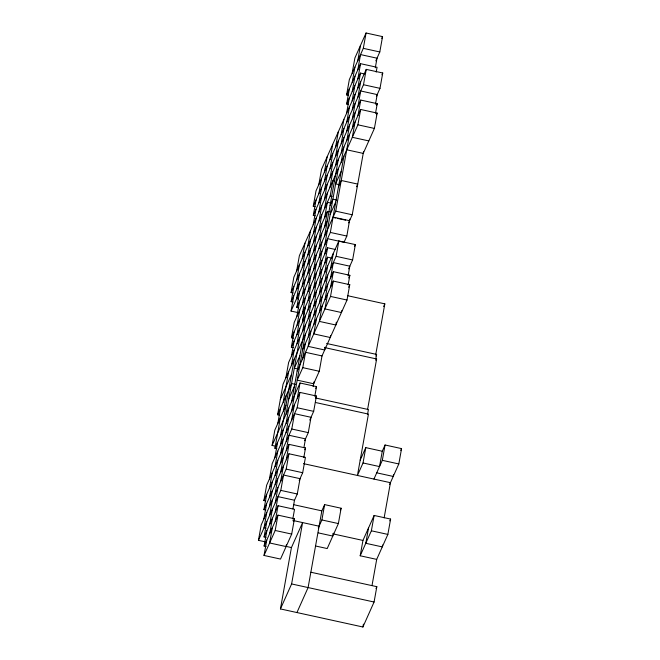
<?xml version="1.0" encoding="UTF-8"?>
<svg xmlns="http://www.w3.org/2000/svg" width="660" height="660" viewBox="0 0 660 660"><rect width="100%" height="100%" fill="white"/><g stroke="black" fill="none" stroke-linecap="round" stroke-linejoin="round"><path stroke-width="0.99" d="M293.032 292.999L291.093 292.578L293.84 277.233L330.157 196.053L332.904 180.708L334.843 181.137M293.081 302.099L291.142 301.67L293.89 286.333M296.637 270.988L299.384 255.651L357.91 124.814L360.657 109.477L377.149 113.091L374.401 128.428L363.231 153.409L346.731 149.795M297.841 312.568L291.043 311.083L293.791 295.738M296.678 280.087L299.425 264.742M296.728 289.179L299.475 273.842M302.222 258.497L304.969 243.16M299.384 283.247L296.637 298.592L298.576 299.013M302.272 267.597L305.019 252.252M315.2 206.654L313.261 206.233L316.008 190.888L363.495 84.727L366.242 69.382L382.742 72.996L379.995 88.341L376.398 96.368M275.971 446.292L272.085 445.442L274.832 430.106L286.011 405.124M279.526 415.189L277.588 414.76L283.082 384.079L333.366 271.673L349.858 275.286L348.142 284.873M293.403 338.167L291.464 337.747L294.212 322.402L327.591 247.772L335.354 249.472M298.757 307.799L296.818 307.37L299.566 292.034M302.313 276.688L305.06 261.352M307.808 246.007L310.555 230.67M315.249 215.754L313.302 215.325L316.058 199.988M318.805 184.643L321.552 169.306L366.242 69.382M302.222 286.102L304.969 270.757M313.211 224.738L315.959 209.393M265.832 500.989L263.893 500.56L266.64 485.224L291.778 429.016L294.525 413.68L311.025 417.293L308.278 432.63L304.681 440.657M277.794 423.481L280.541 408.144M285.871 377.834L288.618 362.497L336.113 256.327L338.861 240.991L355.352 244.604L352.605 259.941L348.612 268.867M293.312 347.581L291.365 347.152L294.113 331.815M296.868 316.47L299.615 301.125M307.857 255.107L310.604 239.761M318.846 193.743L321.593 178.398M265.229 541.827L258.439 540.342L261.187 524.997L286.192 469.111L288.94 453.766L305.432 457.38L302.684 472.725L299.195 480.529M265.873 510.081L263.934 509.66L266.681 494.315M269.428 478.978L272.176 463.633L297.182 407.74L299.929 392.403L316.421 396.016L313.673 411.353L309.763 420.098M276.87 448.717L274.931 448.297L280.426 417.615M283.173 402.27L288.667 371.588M291.415 356.251L294.162 340.906M297.049 325.256L299.797 309.911M302.404 294.888L305.151 279.543M307.898 264.198L310.646 248.861M313.401 233.516L316.148 218.179M318.896 202.834L321.643 187.498M324.39 172.153L327.137 156.816M263.843 519.065L266.59 503.728M274.832 457.702L277.579 442.365M307.808 273.611L310.555 258.266M318.796 212.248L321.544 196.903M269.478 488.07L272.225 472.733M283.387 410.99L286.135 395.653M291.464 365.343L294.212 350.006M296.959 334.661L299.706 319.325M302.453 303.979L305.2 288.643M313.442 242.616L316.189 227.271M324.431 181.252L327.178 165.907M266.772 512.506L264.025 527.851L265.972 528.28M269.519 497.17L272.275 481.825M275.022 466.488L277.769 451.143M280.516 435.806L294.253 359.098M297 343.761L299.747 328.416M302.495 313.079L305.382 297.421M307.989 282.397L310.745 267.052M313.492 251.716L316.239 236.371M318.986 221.026L321.733 205.689M324.481 190.344L327.228 175.007M329.975 159.662L332.722 144.325M269.428 506.575L272.176 491.238M280.417 445.211L283.165 429.874M302.404 322.484L305.151 307.147M313.393 261.121L316.14 245.776M324.382 199.757L327.137 184.412M266.013 537.372L264.074 536.951L266.822 521.606M275.063 475.579L277.81 460.243M286.052 414.216L299.797 337.516M302.544 322.171L305.291 306.834M308.038 291.489L310.786 276.152M319.027 230.125L321.775 214.789M330.025 168.762L332.772 153.417M266.062 546.472L264.115 546.043L266.863 530.706M269.618 515.361L272.365 500.024M275.113 484.679L277.86 469.334M280.607 453.997L283.354 438.653M286.102 423.316L288.849 407.971M302.585 331.271L305.332 315.925M308.088 300.589L310.835 285.244M313.582 269.907L316.33 254.562M319.077 239.225L321.824 223.88M324.572 208.543L327.319 193.198M330.066 177.853L332.813 162.517M335.56 147.172L338.308 131.835M264.115 546.043L277.951 515.13L294.442 518.743L291.695 534.088L280.516 559.069L264.025 555.456L266.772 540.111M275.014 494.084L277.761 478.747M286.011 432.721L288.758 417.384M307.989 309.994L310.736 294.657M318.978 248.63L321.725 233.285M329.975 187.267L332.722 171.922M269.659 524.461L272.407 509.116M280.649 463.097L283.396 447.752M291.646 401.725L305.382 325.025M313.624 278.998L316.371 263.662M324.613 217.635L327.368 202.298L331.246 203.148M335.61 156.271L338.357 140.926M348.538 95.329L346.599 94.908L349.346 79.563L363.313 48.345L366.061 33L382.561 36.614L379.805 51.958L375.82 60.877M269.709 533.552L272.456 518.215M275.203 502.87L277.951 487.534M280.698 472.189L283.445 456.852M286.192 441.507L288.94 426.162M291.687 410.825L305.432 334.117M308.179 318.78L310.926 303.435M313.673 288.098L316.421 272.753M319.168 257.416L321.915 242.071M324.662 226.735L327.409 211.39L329.348 211.819M335.651 165.371L338.399 150.026M341.146 134.689L343.901 119.344M348.587 104.428L346.649 103.999L349.396 88.663M352.143 73.318L354.89 57.981L366.061 33M272.357 527.62L269.61 542.965L286.11 546.579L286.448 544.657M280.607 481.594L283.354 466.257M291.596 420.23L294.343 404.893M302.585 358.867L305.332 343.53M313.574 297.503L316.322 282.166M324.572 236.14L338.308 159.431M346.549 113.413L349.297 98.068M275.245 511.97L277.992 496.625L294.492 500.239L297.28 493.993L300.028 478.657L283.536 475.043L280.789 490.38L258.439 540.342M286.242 450.607L288.989 435.262L305.481 438.875L303.938 447.505M308.22 327.871L310.967 312.535M319.209 266.508L321.964 251.171M341.195 143.781L343.942 128.444M352.184 82.418L354.932 67.072M275.294 521.062L278.041 505.725L294.533 509.338L292.817 518.925M286.283 459.698L289.03 444.361L305.522 447.975L303.806 457.561M297.272 398.335L300.019 382.998L316.519 386.611L314.803 396.198M322.014 355.921L319.267 371.266L313.682 383.757L297.182 380.143L302.775 367.653L305.522 352.308L322.014 355.921L347.012 300.036L349.767 284.691L333.267 281.077L302.676 349.462M308.269 336.971L311.017 321.626M313.764 306.289L316.511 290.945M319.258 275.608L322.006 260.263M324.753 244.926L338.357 168.531M341.245 152.881L343.992 137.536M346.739 122.199L349.486 106.854M352.234 91.517L354.981 76.172M357.728 60.827L360.475 45.49M264.025 555.456L275.195 530.475L277.951 515.13M310.918 331.039L308.171 346.376L324.671 349.99L325.182 347.119M313.805 315.381L316.552 300.044M319.168 285.013L321.915 269.676M324.802 254.017L327.55 238.681L344.041 242.294L346.838 236.049L349.784 219.103M341.146 162.286L343.893 146.941M346.78 131.29L349.528 115.954M352.135 100.922L354.882 85.577M357.769 69.927L360.525 54.582L377.017 58.196L375.301 67.79M313.855 324.481L316.602 309.136M319.349 293.799L322.096 278.454M324.844 263.117L327.591 247.772M296.818 307.37L330.338 232.435L343.942 156.04M346.83 140.39L349.577 125.045M352.325 109.708L355.072 94.363M357.819 79.027L360.566 63.682L377.058 67.295L376.2 72.088M316.511 318.549L313.764 333.886L330.256 337.499L330.594 335.585M319.399 302.89L322.146 287.554M324.753 272.522L327.5 257.185L331.378 258.035M291.043 311.083L335.742 211.159L349.478 134.458M352.366 118.8L355.113 103.463M357.728 88.432L360.475 73.087L364.353 73.945M319.44 311.99L322.187 296.653M324.935 281.308L327.682 265.963M352.415 127.9L355.162 112.555M357.91 97.218L360.657 81.873M322.096 306.058L319.349 321.395L335.841 325.009L336.352 322.138M324.984 290.408L327.731 275.063M355.072 121.968L352.325 137.305L368.816 140.918M357.959 106.309L360.707 90.973L377.198 94.586L375.482 104.173M325.025 299.5L327.772 284.163M330.52 268.818L333.275 253.481M358 115.409L360.748 100.064L377.248 103.678L375.524 113.264M327.682 293.568L324.935 308.913L341.426 312.526L341.773 310.604M330.569 277.918L333.316 262.573L349.808 266.186L348.092 275.773M330.619 287.009L333.366 271.673M313.162 386.636L314.02 381.835M297.14 371.044L330.52 296.423L333.267 281.077M292.941 508.868L294.492 500.239M280.434 608.933L291.431 547.569L302.602 522.588L291.613 583.952L280.434 608.933L362.909 627L374.08 602.019L376.827 586.682L310.852 572.228M348.604 222.89L352.234 214.772L363.569 151.495M315.571 546.001L327.212 548.551L338.382 523.57L341.129 508.233L324.637 504.619L321.841 510.865L308.104 587.565L296.934 612.546M318.301 527.983L321.89 519.956L324.637 504.619M332.97 535.103L333.308 533.181M375.754 354.511L384.829 303.856L347.845 295.754M375.754 359.221L376.612 354.428L326.626 343.48M367.562 409.629L376.629 358.974L324.654 347.589M367.554 414.34L368.412 409.546L315.43 397.939M315.455 402.484L368.437 414.092L357.439 475.456L363.033 462.965L365.78 447.629L382.272 451.242L385.069 444.997L401.56 448.61L398.813 463.947L389.631 484.473M376.695 559.391L360.195 555.778L362.942 540.433L374.121 515.46L390.613 519.073L387.865 534.41L376.695 559.391L372.034 585.404M368.536 527.942L365.788 543.287L382.28 546.901L382.618 544.987M382.272 451.242L379.525 466.579L363.033 462.965M373.939 479.069L382.322 460.334L385.069 444.997M360.195 555.778L371.374 530.797L374.121 515.46M362.909 627L363.421 624.121M384.128 517.894L390.431 482.683L303.46 463.633M393.566 474.523L393.228 476.438L376.728 472.824M346.599 94.908L360.566 63.682M346.649 103.999L360.475 73.087M381.76 38.395L382.561 36.614M313.261 206.233L360.748 100.064M313.302 215.325L360.657 109.477M381.942 74.778L382.742 72.996M341.195 171.386L335.602 183.876L338.514 184.511M291.093 292.578L327.409 211.39M330.066 205.458L332.854 199.213L336.74 200.062M338.448 186.722L341.236 180.477L357.728 184.09L356.532 186.772M376.447 105.468L377.248 103.678M291.142 301.67L327.319 220.803M330.107 214.558L335.701 202.067M376.39 114.782L377.149 113.091M291.464 337.747L327.5 257.185M291.365 347.152L338.861 240.991M280.335 399.424L291.505 374.443M299.887 355.707L294.302 368.197L298.18 369.047M277.588 414.76L291.555 383.534L295.433 384.384M354.552 246.386L355.352 244.604M288.808 398.879L294.393 386.389M272.085 445.442L300.019 382.998M348.661 277.959L349.858 275.286M274.931 448.297L299.929 392.403M348.628 287.232L349.767 284.691M263.893 500.56L289.03 444.361M315.719 388.393L316.519 386.611M263.934 509.66L288.94 453.766M315.661 397.708L316.421 396.016M264.074 536.951L278.041 505.725M304.73 449.757L305.522 447.975M383.633 306.529L384.829 303.856M293.304 521.284L294.442 518.743M375.911 355.987L376.612 354.428M375.936 360.533L376.629 358.974M360.195 460.119L365.78 447.629M340.337 510.015L341.129 508.233M400.76 450.392L401.56 448.61M389.812 520.856L390.613 519.073M375.994 588.555L376.827 586.682M363.313 48.345L379.805 51.958M363.495 84.727L379.995 88.341M357.91 124.814L374.401 128.428M330.157 196.053L332.096 196.474M335.742 211.159L352.234 214.772M333.085 217.09L349.585 220.704M333.919 217.618L335.858 218.039M337.796 218.468L345.56 220.168M330.338 232.435L346.838 236.049M336.113 256.327L352.605 259.941M330.52 296.423L347.012 300.036M302.775 367.653L319.267 371.266M297.182 407.74L313.673 411.353M291.778 429.016L308.278 432.63M382.322 460.334L398.813 463.947M286.192 469.111L302.684 472.725M280.789 490.38L297.28 493.993M293.857 504.727L321.841 510.865M321.89 519.956L338.382 523.57M371.374 530.797L387.865 534.41M292.9 520.459L319.093 526.202M332.953 533.866L362.942 540.433M318.244 532.876L332.797 536.06M275.195 530.475L291.695 534.088M285.607 546.29L291.431 547.569M291.613 583.952L374.08 602.019"/></g></svg>
